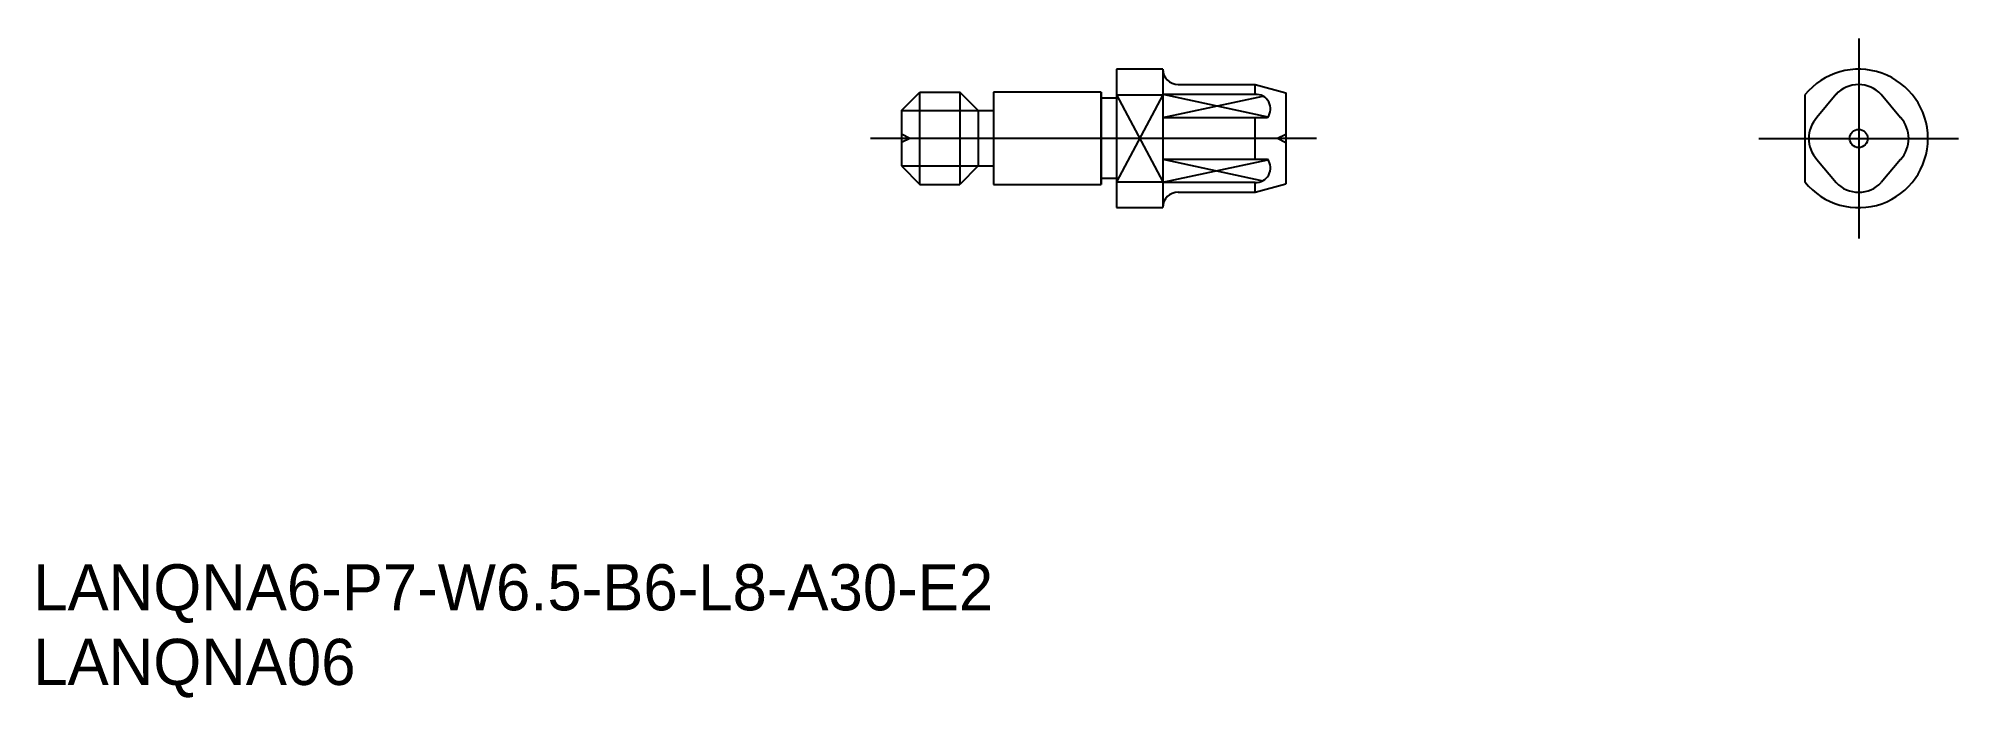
# Model space of a CAD drawing. Extents: x 40 to 165, y 105 to 148.
import ezdxf

# ---------------------------------------------------------------- set-up
doc = ezdxf.new("R2010")
doc.units = 0
doc.linetypes.add('CENTER', pattern=[50.8, 31.75, -6.35, 6.35, -6.35])
doc.linetypes.add('DASHED', pattern=[19.05, 12.7, -6.35])
doc.layers.get('0').update_dxf_attribs({"linetype": 'CONTINUOUS'})
doc.layers.add('CENTER', color=1, linetype='CENTER')

# ---------------------------------------------------------------- blocks, each defined once
blk = doc.blocks.new('*U2')
at = {"color": 7, "linetype": 'CONTINUOUS'}
blk.add_text('LANQNA06', height=3, dxfattribs=at).set_placement((39.45, 105.65))
blk = doc.blocks.new('*U3')
at = {"color": 7, "linetype": 'CONTINUOUS'}
blk.add_text('LANQNA6-P7-W6.5-B6-L8-A30-E2', height=3, dxfattribs=at).set_placement((39.45, 110.5))

msp = doc.modelspace()

# ---------------------------------------------------------------- linework, layer by layer
at = {"color": 7, "linetype": 'CONTINUOUS'}
for p, q in [((112.91, 145.69), (109.91, 145.69)), ((109.91, 145.69), (109.91, 136.69)), ((112.91, 145.69), (112.91, 136.69)), ((112.91, 145.69), (112.91, 145.69)), ((95.91, 142.99), (97.11, 144.19)), ((97.11, 138.19), (97.11, 144.19)), ((97.11, 144.19), (99.71, 144.19)), ((99.71, 144.19), (99.71, 138.19)), ((100.91, 142.99), (99.71, 144.19)), ((108.91, 144.19), (101.91, 144.19)), ((101.91, 144.19), (101.91, 138.19)), ((108.91, 144.19), (108.91, 138.19)), ((108.91, 138.19), (108.91, 144.19)), ((109.91, 143.79), (108.91, 143.79)), ((109.91, 144.01), (112.91, 144.01)), ((113.91, 144.69), (118.91, 144.69)), ((118.91, 144.69), (120.91, 144.15)), ((120.91, 144.15), (120.91, 138.22)), ((154.67, 144.01), (154.67, 138.36)), ((156.7, 144.05), (155.45, 142.55)), ((159.63, 144.05), (160.88, 142.55)), ((95.91, 142.99), (95.91, 139.39)), ((100.91, 142.99), (101.91, 142.99)), ((100.91, 142.99), (100.91, 139.39)), ((95.91, 139.39), (97.11, 138.19)), ((100.91, 139.39), (99.71, 138.19)), ((100.91, 139.39), (101.91, 139.39)), ((155.45, 139.82), (156.7, 138.32)), ((160.88, 139.82), (159.63, 138.32)), ((97.11, 138.19), (99.71, 138.19)), ((101.91, 138.19), (108.91, 138.19)), ((108.91, 138.59), (109.91, 138.59)), ((109.91, 138.36), (112.91, 138.36)), ((113.91, 137.69), (118.91, 137.69)), ((118.91, 137.69), (120.91, 138.22)), ((109.91, 136.69), (112.91, 136.69)), ((112.91, 136.69), (112.91, 136.69))]:
    msp.add_line(p, q, dxfattribs=at)
at = {"color": 3, "linetype": 'CONTINUOUS'}
for p, q in [((109.91, 144.01), (112.91, 138.36)), ((112.91, 144.01), (109.91, 138.36)), ((112.91, 144.05), (118.91, 144.05)), ((112.91, 144.05), (119.75, 142.58)), ((112.91, 142.55), (119.42, 143.94)), ((118.91, 144.05), (118.91, 144.69)), ((95.91, 142.99), (100.91, 142.99)), ((112.91, 142.55), (119.73, 142.55)), ((118.91, 139.83), (118.91, 142.55)), ((95.91, 139.39), (100.91, 139.39)), ((112.91, 139.83), (119.42, 138.43)), ((112.91, 139.83), (119.73, 139.83)), ((112.91, 138.33), (119.75, 139.79)), ((112.91, 138.33), (118.91, 138.33)), ((118.91, 137.69), (118.91, 138.33))]:
    msp.add_line(p, q, dxfattribs=at)
at = {"color": 3, "linetype": 'DASHED'}
for p, q in [((96.46, 141.18), (95.91, 141.46)), ((96.46, 141.18), (95.91, 140.91)), ((120.36, 141.19), (120.91, 141.46)), ((120.36, 141.19), (120.91, 140.91))]:
    msp.add_line(p, q, dxfattribs=at)
at = {"color": 7, "linetype": 'CONTINUOUS'}
msp.add_circle((158.17, 141.18), 0.59, dxfattribs=at)
for centre, radius, start, end in [((113.91, 145.69), 1, 180, 270), ((158.17, 141.18), 4.5, 218.9424, 141.0576), ((158.16, 142.68), 2, 42.8789, 137.1211), ((156.92, 141.18), 2, 137.1211, 222.8789), ((159.42, 141.18), 2, 317.1211, 42.8789), ((113.91, 136.69), 1, 90, 180), ((158.17, 139.68), 2, 222.8789, 317.1211)]:
    msp.add_arc(centre, radius, start, end, dxfattribs=at)
at = {"color": 3, "linetype": 'CONTINUOUS'}
for centre, start, end in [((118.98, 143.11), 323.0159, 94.1591), ((118.98, 139.26), 265.8409, 36.9841)]:
    msp.add_arc(centre, 0.938, start, end, dxfattribs=at)
at = {"layer": 'CENTER', "color": 1, "linetype": 'CENTER'}
for p, q in [((158.17, 147.68), (158.17, 134.68)), ((93.91, 141.19), (122.91, 141.19)), ((151.67, 141.18), (164.67, 141.18))]:
    msp.add_line(p, q, dxfattribs=at)

# ---------------------------------------------------------------- block references
at = {"color": 7, "linetype": 'CONTINUOUS'}
for name in ['*U3', '*U2']:
    msp.add_blockref(name, (0, 0), dxfattribs=at)

doc.saveas('drawing.dxf')
